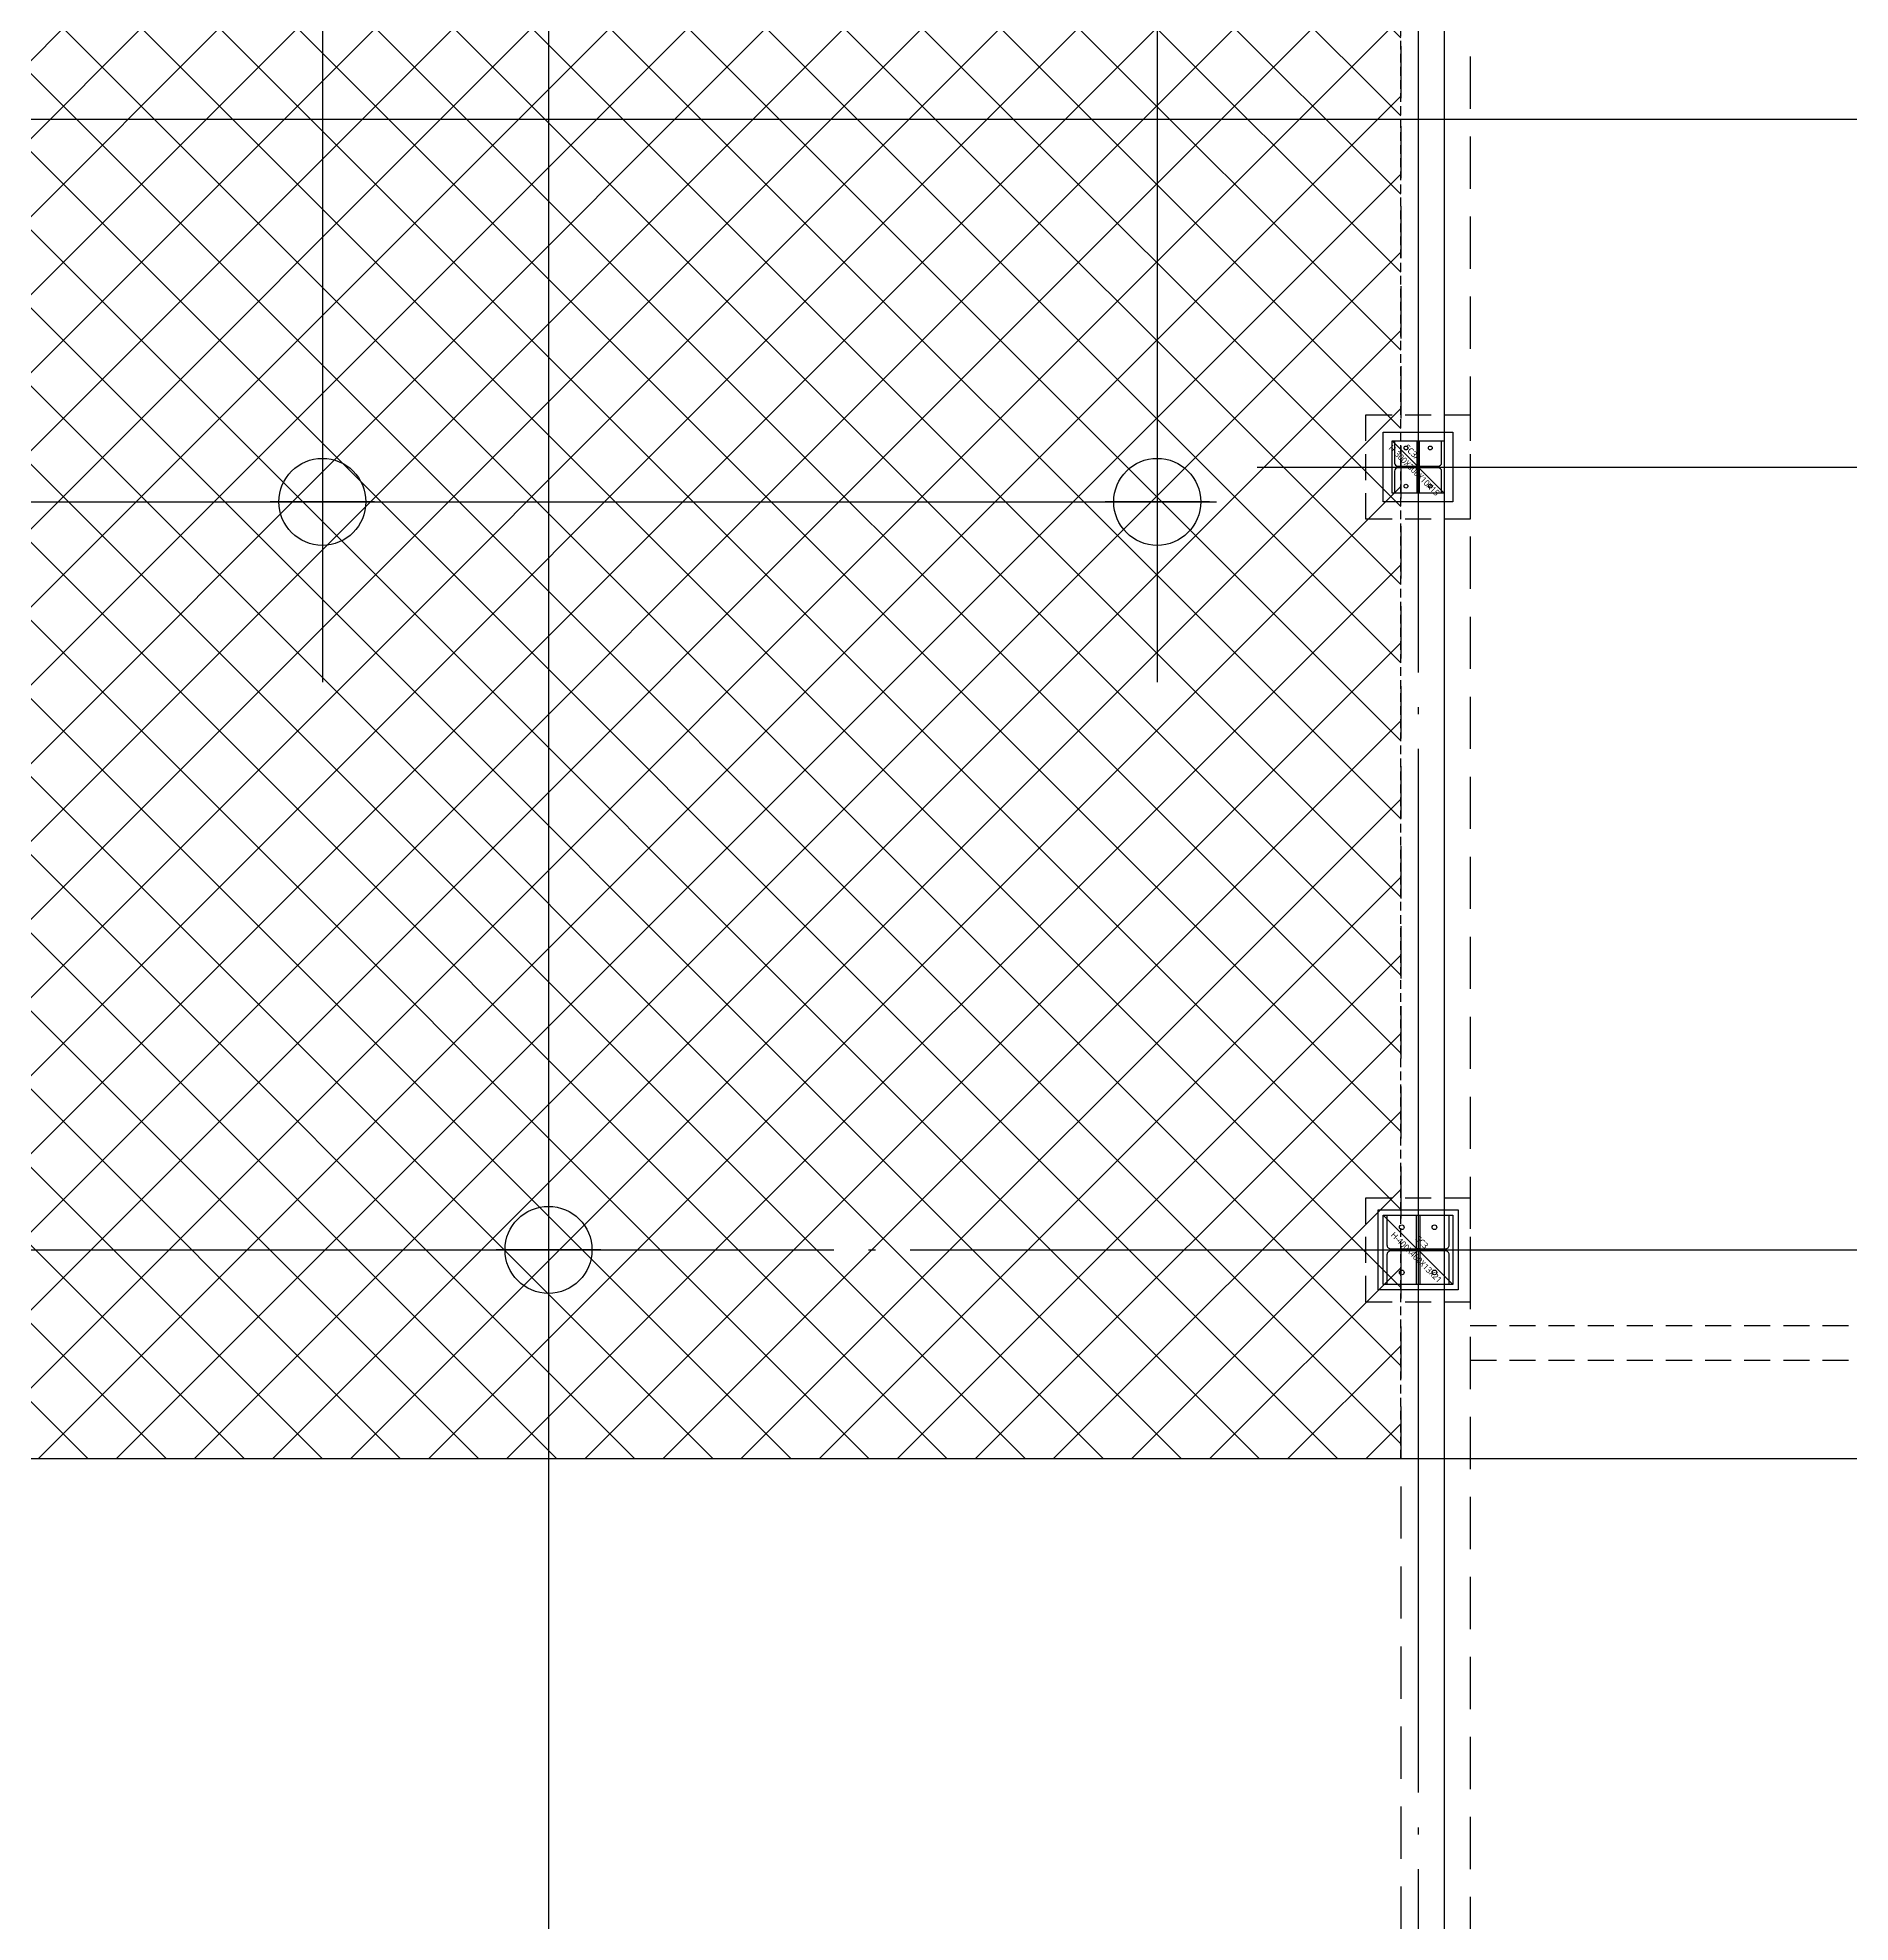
# Model space of a CAD drawing. Header units: millimetres. Extents: x -734060 to 504600, y -7739 to 118800.
# Drawn here: x -231837 to -221415, y 69034 to 79868 of the extents above; entities that cross this region are included whole.
import ezdxf
from ezdxf.enums import TextEntityAlignment as Align

# ---------------------------------------------------------------- set-up
doc = ezdxf.new("R2010")
doc.units = ezdxf.units.MM
doc.header["$LTSCALE"] = 200
for name, pattern in [('CEN-GAUN', [32.2, 30, -1, 0.2, -1]), ('CONTINOUS', [0]), ('H3', [3, 2, -1]), ('HID', [2.3, 1.5, -0.8]), ('HIDDEN', [0.375, 0.25, -0.125])]:
    doc.linetypes.add(name, pattern=pattern)
doc.layers.get('DEFPOINTS').update_dxf_attribs({"color": 137})
for name, color, linetype in [('0-PIPE', 7, 'Continuous'), ('0-기초', 4, 'H3'), ('09GIRDER', 2, 'Continuous'), ('CEN', 1, 'CEN-GAUN'), ('G', 3, 'Continuous'), ('HAT-INS', 250, 'Continuous'), ('S-COL', 2, 'Continuous'), ('STEEL BASE', 13, 'Continuous'), ('Z-하부구조체', 6, 'HIDDEN')]:
    doc.layers.add(name, color=color, linetype=linetype)
doc.layers.add('STEEL-CK', color=181, linetype='Continuous', plot=False)
doc.styles.add('스타일1', font='malgun.ttf')

# ---------------------------------------------------------------- blocks, each defined once
blk = doc.blocks.new('X-RC-B1FH')
at = {"layer": 'S-COL', "color": 8, "linetype": 'HIDDEN', "ltscale": 3}
for p, q in [((71300, -13435), (75185, -13435)), ((71300, -13635), (74985, -13635))]:
    blk.add_line(p, q, dxfattribs=at)
blk = doc.blocks.new('X-CEN11')
at = {"layer": 'CEN', "color": 14, "linetype": 'CONTINOUS'}
for p, q in [((64700, 4216), (64700, -9737)), ((66000, 4216), (66000, -48378)), ((69500, 4216), (69500, -9737)), ((-9200, -6500), (76000, -6500)), ((49297, -8700), (69841, -8700)), ((-9200, -14200), (76000, -14200))]:
    blk.add_line(p, q, dxfattribs=at)
blk = doc.blocks.new('X-CEN')
at = {"layer": 'CEN'}
for p, q in [((71000, 9200), (71000, -53000)), ((70075, -8500), (76000, -8500)), ((-9200, -13000), (76000, -13000))]:
    blk.add_line(p, q, dxfattribs=at)
blk = doc.blocks.new('파일')
at = {"layer": '0-PIPE', "color": 7, "linetype": 'Continuous'}
for p, q in [((0, -300), (0, 300)), ((-300, 0), (300, 0))]:
    blk.add_line(p, q, dxfattribs=at)
at = {"layer": '0-PIPE', "color": 3, "linetype": 'Continuous'}
blk.add_circle((0, 0), 250, dxfattribs=at)
blk = doc.blocks.new('X-1F-FD')
at = {"layer": '0-기초', "ltscale": 3}
blk.add_line((34700, -14200), (70850, -14200), dxfattribs=at)
at = {"layer": '0-기초', "rotation": 180}
for p in [(64700, -8700), (69500, -8700), (66000, -13000)]:
    blk.add_blockref('파일', p, dxfattribs=at)
blk = doc.blocks.new('S-SC3A')
at = {"layer": '09GIRDER'}
blk.add_lwpolyline([(-150, -150), (-150, -135), (-23, -135, 0.414214), (-5, -117), (-5, 117, 0.414214), (-23, 135), (-150, 135), (-150, 150), (150, 150), (150, 135), (23, 135, 0.414214), (5, 117), (5, -117, 0.414214), (23, -135), (150, -135), (150, -150)], format="xyb", close=True, dxfattribs=at)
at = {"layer": 'DEFPOINTS'}
blk.add_line((-150, -150), (150, 150), dxfattribs=at)
blk.add_lwpolyline([(-150, 150), (150, 150), (150, -150), (-150, -150)], close=True, dxfattribs=at)
at = {"layer": 'STEEL BASE'}
for points in [[(-200, 200), (200, 200), (200, -200), (-200, -200)], [(-150, 6), (-5, 6), (-5, -6), (-150, -6)], [(5, 6), (150, 6), (150, -6), (5, -6)]]:
    blk.add_lwpolyline(points, close=True, dxfattribs=at)
for centre in [(-110, 70), (110, 70), (-110, -70), (110, -70)]:
    blk.add_circle(centre, 11, dxfattribs=at)
at = {"layer": 'DEFPOINTS', "style": '스타일1'}
blk.add_text('H-300X300X10X15', height=35, rotation=45, dxfattribs=at).set_placement((19, -23), align=Align.MIDDLE_CENTER)
blk.add_text('SC3A', height=35, rotation=45, dxfattribs=at).set_placement((-109, -83))
blk = doc.blocks.new('S-SC3')
at = {"layer": '09GIRDER'}
blk.add_lwpolyline([(-200, -200), (-200, -179), (-28, -179, 0.414214), (-6, -157), (-6, 157, 0.414214), (-28, 179), (-200, 179), (-200, 200), (200, 200), (200, 179), (28, 179, 0.414214), (6, 157), (6, -157, 0.414214), (28, -179), (200, -179), (200, -200)], format="xyb", close=True, dxfattribs=at)
at = {"layer": 'DEFPOINTS'}
blk.add_line((-200, -200), (200, 200), dxfattribs=at)
blk.add_lwpolyline([(-200, 200), (200, 200), (200, -200), (-200, -200)], close=True, dxfattribs=at)
at = {"layer": 'STEEL BASE'}
for points in [[(-230, 230), (230, 230), (230, -230), (-230, -230)], [(-200, 10), (-6, 10), (-6, -10), (-200, -10)], [(6, 10), (200, 10), (200, -10), (6, -10)]]:
    blk.add_lwpolyline(points, close=True, dxfattribs=at)
for centre in [(-130, 94), (130, 94), (-130, -94), (130, -94)]:
    blk.add_circle(centre, 13.5, dxfattribs=at)
at = {"layer": 'DEFPOINTS', "style": '스타일1'}
for s, p in [('H-400X400X13X21', (43, -10)), ('SC3', (-44, 22))]:
    blk.add_text(s, height=35, rotation=45, dxfattribs=at).set_placement(p, align=Align.MIDDLE_CENTER)
blk = doc.blocks.new('x-stu-1Fcol')
at = {"rotation": 270}
for name, p in [('S-SC3A', (71000, -8500)), ('S-SC3', (71000, -13000))]:
    blk.add_blockref(name, p, dxfattribs=at)
blk = doc.blocks.new('X-S-PDH')
at = {"layer": 'Z-하부구조체', "color": 251, "ltscale": 3}
for points in [[(70700, -8200), (71300, -8200), (71300, -8800), (70700, -8800)], [(70700, -12700), (71300, -12700), (71300, -13300), (70700, -13300)]]:
    blk.add_lwpolyline(points, close=True, dxfattribs=at)

msp = doc.modelspace()

# ---------------------------------------------------------------- hatches: boundary and pattern name
at = {"layer": '0-기초', "linetype": 'CONTINOUS', "ltscale": 3}
h = msp.add_hatch(dxfattribs=at)
h.set_pattern_fill('ANSI37', color=252, scale=100)
h.paths.add_polyline_path([(-245200, 71700), (-224000, 71700), (-224000, 85800), (-245200, 85800)])

# ---------------------------------------------------------------- linework, layer by layer
at = {"layer": 'DEFPOINTS'}
msp.add_lwpolyline([(-295050, 86050), (-223750, 86050), (-223750, 42750), (-295050, 42750)], close=True, dxfattribs=at)
at = {"layer": 'G', "color": 7, "linetype": 'HID'}
for points in [[(-295200, 86200), (-223600, 86200), (-223600, 42600), (-295200, 42600)], [(-294800, 85800), (-224000, 85800), (-224000, 43000), (-294800, 43000)]]:
    msp.add_lwpolyline(points, close=True, dxfattribs=at)
at = {"layer": 'Z-하부구조체'}
msp.add_lwpolyline([(-245200, 71700), (-224000, 71700), (-224000, 85800), (-245200, 85800)], close=True, dxfattribs=at)

# ---------------------------------------------------------------- block references
for name in ['X-S-PDH', 'x-stu-1Fcol', 'X-1F-FD']:
    msp.add_blockref(name, (-294900, 85900))
at = {"layer": '0-기초', "color": 252, "linetype": 'CONTINOUS', "ltscale": 3}
msp.add_blockref('X-CEN11', (-294900, 85900), dxfattribs=at)
at = {"layer": 'HAT-INS'}
msp.add_blockref('X-CEN', (-294900, 85900), dxfattribs=at)
at = {"layer": 'STEEL-CK'}
msp.add_blockref('X-RC-B1FH', (-294900, 85900), dxfattribs=at)

doc.saveas('drawing.dxf')
